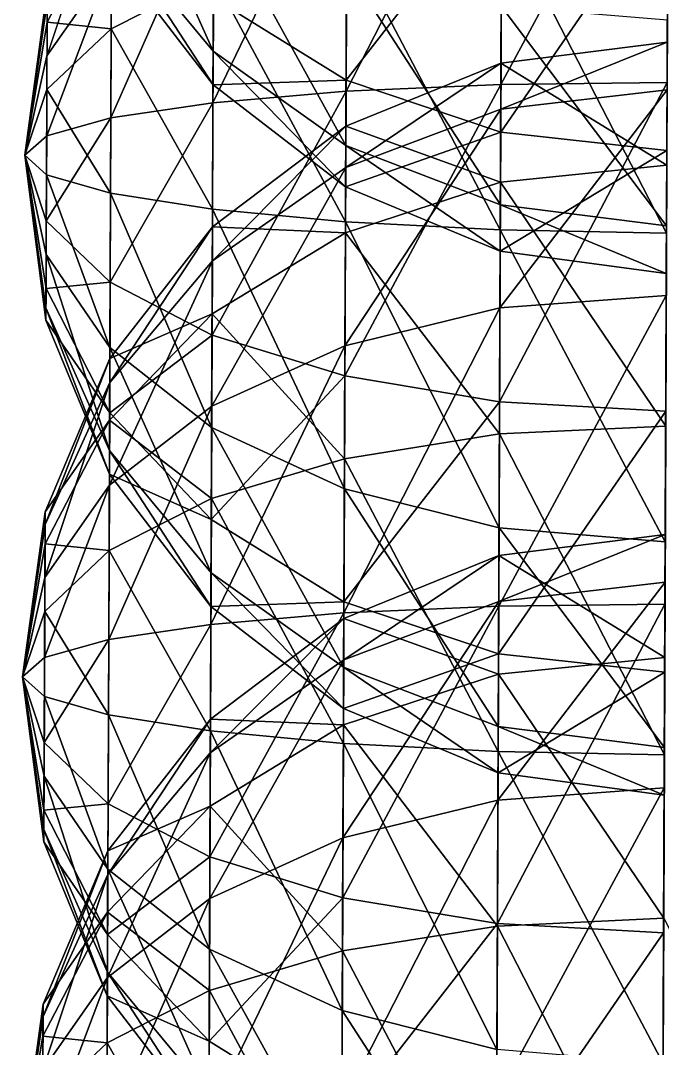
# Model space of a CAD drawing. Header units: metres. Extents: x -322 to 100, y -423 to 142.
# Drawn here: x -81.29 to -51.3, y -194.51 to -146.46 of the extents above; entities that cross this region are included whole.
import ezdxf

# ---------------------------------------------------------------- set-up
doc = ezdxf.new("R2010")
doc.units = ezdxf.units.M

msp = doc.modelspace()

# ---------------------------------------------------------------- linework, layer by layer
for points in [[(-51.02734, -134.93185, -673.1218), (-58.79435, -135.51154, -673.941), (-58.851345, -149.4447, -668.3855), (-58.851246, -149.4446, -668.3854)], [(-51.02734, -134.93185, -673.1218), (-58.851345, -149.4447, -668.3855), (-51.086346, -149.35652, -667.3703), (-51.086246, -149.35641, -667.3702)], [(-58.79435, -135.51154, -673.941), (-66.03705, -137.27463, -676.3427), (-66.08815, -149.76675, -671.3618), (-66.08805, -149.76665, -671.3617)], [(-58.79435, -135.51154, -673.941), (-66.08815, -149.76675, -671.3618), (-58.851345, -149.4447, -668.3855), (-58.851246, -149.4446, -668.3854)], [(-72.29375, -147.89273, -873.4853), (-77.03792, -142.16515, -871.0315), (-77.01825, -137.35693, -877.1282), (-77.01815, -137.35683, -877.12805)], [(-72.29375, -147.89273, -873.4853), (-77.01825, -137.35693, -877.1282), (-72.26593, -141.0929, -882.1073), (-72.26583, -141.09279, -882.1072)], [(-66.03705, -137.27463, -676.3427), (-72.26187, -140.10095, -680.1633), (-72.30359, -150.30074, -676.09644), (-72.30349, -150.30063, -676.0963)], [(-66.03705, -137.27463, -676.3427), (-72.30359, -150.30074, -676.09644), (-66.08815, -149.76675, -671.3618), (-66.08805, -149.76665, -671.3617)], [(-66.04285, -138.69006, -841.2388), (-72.28357, -145.40372, -852.41864), (-66.086044, -149.24971, -849.5669), (-66.085945, -149.2496, -849.5668)], [(-58.81232, -139.90326, -838.48535), (-66.04285, -138.69006, -841.2388), (-66.086044, -149.24971, -849.5669), (-66.085945, -149.2496, -849.5668)], [(-77.02492, -138.9897, -691.23914), (-80.0491, -145.62465, -694.0966), (-80.05928, -148.11357, -690.94073), (-80.05918, -148.11346, -690.9406)], [(-77.02492, -138.9897, -691.23914), (-80.05928, -148.11357, -690.94073), (-77.044586, -143.79791, -685.14246), (-77.04449, -143.7978, -685.14233)], [(-72.26187, -140.10095, -680.1633), (-77.044586, -143.79791, -685.14246), (-77.07409, -151.01025, -682.2667), (-77.07399, -151.01015, -682.2666)], [(-72.26187, -140.10095, -680.1633), (-77.07409, -151.01025, -682.2667), (-72.30359, -150.30074, -676.09644), (-72.30349, -150.30063, -676.0963)], [(-58.81232, -139.90326, -838.48535), (-66.086044, -149.24971, -849.5669), (-58.8605, -151.68102, -847.7742), (-58.8604, -151.68091, -847.77405)], [(-51.049465, -140.33873, -837.5462), (-58.81232, -139.90326, -838.48535), (-58.8605, -151.68102, -847.7742), (-58.8604, -151.68091, -847.77405)], [(-77.05706, -146.84633, -710.9437), (-80.052826, -146.5357, -701.80756), (-77.03212, -140.74971, -706.1355), (-77.03202, -140.7496, -706.1354)], [(-77.03212, -140.74971, -706.1355), (-80.052826, -146.5357, -701.80756), (-80.04674, -145.04712, -698.07416), (-80.04664, -145.04701, -698.07404)], [(-72.2795, -144.41205, -716.65186), (-77.05706, -146.84633, -710.9437), (-77.03212, -140.74971, -706.1355), (-77.03202, -140.7496, -706.1354)], [(-77.03212, -140.74971, -706.1355), (-77.03212, -140.74971, -706.1355), (-77.05706, -146.84633, -710.9437), (-77.05696, -146.84622, -710.9436)], [(-51.049465, -140.33873, -837.5462), (-58.8605, -151.68102, -847.7742), (-51.099342, -152.53197, -847.1627), (-51.099243, -152.53186, -847.1626)], [(-66.09851, -152.29811, -875.36816), (-72.29375, -147.89273, -873.4853), (-72.26593, -141.0929, -882.1073), (-72.26583, -141.09279, -882.1072)], [(-66.09851, -152.29811, -875.36816), (-72.26593, -141.0929, -882.1073), (-66.064445, -143.97006, -885.9279), (-66.06435, -143.96996, -885.9278)], [(-51.115143, -156.39653, -726.9559), (-58.81844, -141.40062, -723.7853), (-51.05228, -141.02867, -724.7244), (-51.05218, -141.02856, -724.7243)], [(-58.87916, -156.24483, -725.9407), (-66.05865, -142.55463, -721.03186), (-58.81844, -141.40062, -723.7853), (-58.81834, -141.40051, -723.78516)], [(-51.115143, -156.39653, -726.9559), (-58.87916, -156.24483, -725.9407), (-58.81844, -141.40062, -723.7853), (-58.81834, -141.40051, -723.78516)], [(-72.3002, -149.4706, -862.6185), (-77.04248, -143.28085, -863.34753), (-77.03792, -142.16515, -871.0315), (-77.03782, -142.16504, -871.0314)], [(-72.3002, -149.4706, -862.6185), (-77.03792, -142.16515, -871.0315), (-72.29375, -147.89273, -873.4853), (-72.29365, -147.89262, -873.48517)], [(-66.11309, -155.86359, -722.96436), (-72.2795, -144.41205, -716.65186), (-66.05865, -142.55463, -721.03186), (-66.05855, -142.55452, -721.03174)], [(-58.87916, -156.24483, -725.9407), (-66.11309, -155.86359, -722.96436), (-66.05865, -142.55463, -721.03186), (-66.05855, -142.55452, -721.03174)], [(-72.28357, -145.40372, -852.41864), (-77.04248, -143.28085, -863.34753), (-72.3002, -149.4706, -862.6185), (-72.3001, -149.47049, -862.6184)], [(-77.044586, -143.79791, -685.14246), (-80.05928, -148.11357, -690.94073), (-80.074554, -151.84694, -689.45215), (-80.074455, -151.84683, -689.452)], [(-77.044586, -143.79791, -685.14246), (-80.074554, -151.84694, -689.45215), (-77.07409, -151.01025, -682.2667), (-77.07399, -151.01015, -682.2666)], [(-58.87441, -155.08107, -876.5518), (-66.09851, -152.29811, -875.36816), (-66.064445, -143.97006, -885.9279), (-66.06435, -143.96996, -885.9278)], [(-58.87441, -155.08107, -876.5518), (-66.064445, -143.97006, -885.9279), (-58.83641, -145.79233, -888.32965), (-58.83631, -145.79222, -888.3295)], [(-72.32395, -155.27876, -718.22974), (-77.05706, -146.84633, -710.9437), (-72.2795, -144.41205, -716.65186), (-72.2794, -144.41194, -716.65173)], [(-66.11309, -155.86359, -722.96436), (-72.32395, -155.27876, -718.22974), (-72.2795, -144.41205, -716.65186), (-72.2794, -144.41194, -716.65173)], [(-80.052826, -146.5357, -701.80756), (-81.100494, -152.75381, -697.1631), (-80.04674, -145.04712, -698.07416), (-80.04664, -145.04701, -698.07404)], [(-80.04674, -145.04712, -698.07416), (-81.100494, -152.75381, -697.1631), (-80.0491, -145.62465, -694.0966), (-80.049, -145.62454, -694.0965)], [(-66.086044, -149.24971, -849.5669), (-72.28357, -145.40372, -852.41864), (-72.3002, -149.4706, -862.6185), (-72.3001, -149.47049, -862.6184)], [(-80.0491, -145.62465, -694.0966), (-81.100494, -152.75381, -697.1631), (-80.05928, -148.11357, -690.94073), (-80.05918, -148.11346, -690.9406)], [(-51.11374, -156.05196, -876.9555), (-58.87441, -155.08107, -876.5518), (-58.83641, -145.79233, -888.32965), (-58.83631, -145.79222, -888.3295)], [(-51.11374, -156.05196, -876.9555), (-58.83641, -145.79233, -888.32965), (-51.0744, -146.43555, -889.1488), (-51.074303, -146.43544, -889.1487)], [(-80.065735, -149.69154, -704.2965), (-81.100494, -152.75381, -697.1631), (-80.052826, -146.5357, -701.80756), (-80.05273, -146.5356, -701.80743)], [(-77.05706, -146.84633, -710.9437), (-80.065735, -149.69154, -704.2965), (-80.052826, -146.5357, -701.80756), (-80.05273, -146.5356, -701.80743)], [(-77.08849, -154.53024, -712.05945), (-80.065735, -149.69154, -704.2965), (-77.05706, -146.84633, -710.9437), (-77.05696, -146.84622, -710.9436)], [(-72.32395, -155.27876, -718.22974), (-77.08849, -154.53024, -712.05945), (-77.05706, -146.84633, -710.9437), (-77.05696, -146.84622, -710.9436)], [(-51.078636, -147.46965, -532.7387), (-58.847298, -148.45305, -532.6188), (-58.856113, -150.60846, -517.7744), (-58.856014, -150.60835, -517.7743)], [(-51.078636, -147.46965, -532.7387), (-58.856113, -150.60846, -517.7744), (-51.087765, -149.7011, -517.3707), (-51.087666, -149.70099, -517.3706)], [(-51.10216, -153.2211, -547.1635), (-58.847298, -148.45305, -532.6188), (-51.078636, -147.46965, -532.7387), (-51.078537, -147.46954, -532.7386)], [(-66.106415, -154.2306, -862.0591), (-72.3002, -149.4706, -862.6185), (-72.29375, -147.89273, -873.4853), (-72.29365, -147.89262, -873.48517)], [(-66.106415, -154.2306, -862.0591), (-72.29375, -147.89273, -873.4853), (-66.09851, -152.29811, -875.36816), (-66.09841, -152.298, -875.36804)], [(-80.05928, -148.11357, -690.94073), (-81.100494, -152.75381, -697.1631), (-80.074554, -151.84694, -689.45215), (-80.074455, -151.84683, -689.452)], [(-58.847298, -148.45305, -532.6188), (-66.09484, -151.39973, -532.26715), (-66.102745, -153.33221, -518.95807), (-66.102646, -153.3321, -518.95795)], [(-58.847298, -148.45305, -532.6188), (-66.102745, -153.33221, -518.95807), (-58.856113, -150.60846, -517.7744), (-58.856014, -150.60835, -517.7743)], [(-58.87002, -154.00851, -546.55206), (-66.09484, -151.39973, -532.26715), (-58.847298, -148.45305, -532.6188), (-58.8472, -148.45294, -532.61865)], [(-51.10216, -153.2211, -547.1635), (-58.87002, -154.00851, -546.55206), (-58.847298, -148.45305, -532.6188), (-58.8472, -148.45294, -532.61865)], [(-66.086044, -149.24971, -849.5669), (-72.3002, -149.4706, -862.6185), (-66.106415, -154.2306, -862.0591), (-66.106316, -154.2305, -862.05896)], [(-58.8605, -151.68102, -847.7742), (-66.086044, -149.24971, -849.5669), (-66.106415, -154.2306, -862.0591), (-66.106316, -154.2305, -862.05896)], [(-51.086346, -149.35652, -667.3703), (-58.851345, -149.4447, -668.3855), (-58.912067, -164.28891, -670.5409), (-58.91197, -164.2888, -670.5408)], [(-51.086346, -149.35652, -667.3703), (-58.912067, -164.28891, -670.5409), (-51.14921, -164.72438, -669.60175), (-51.149113, -164.72427, -669.6016)], [(-80.082, -153.66904, -704.874), (-81.100494, -152.75381, -697.1631), (-80.065735, -149.69154, -704.2965), (-80.065636, -149.69144, -704.2964)], [(-77.08849, -154.53024, -712.05945), (-80.082, -153.66904, -704.874), (-80.065735, -149.69154, -704.2965), (-80.065636, -149.69144, -704.2964)], [(-66.08815, -149.76675, -671.3618), (-72.30359, -150.30074, -676.09644), (-72.34804, -161.16745, -677.6743), (-72.34794, -161.16734, -677.6742)], [(-66.08815, -149.76675, -671.3618), (-72.34804, -161.16745, -677.6743), (-66.14259, -163.07571, -673.2943), (-66.142494, -163.0756, -673.2942)], [(-58.851345, -149.4447, -668.3855), (-66.08815, -149.76675, -671.3618), (-66.14259, -163.07571, -673.2943), (-66.142494, -163.0756, -673.2942)], [(-58.851345, -149.4447, -668.3855), (-66.14259, -163.07571, -673.2943), (-58.912067, -164.28891, -670.5409), (-58.91197, -164.2888, -670.5408)], [(-51.087765, -149.7011, -517.3707), (-58.856113, -150.60846, -517.7744), (-58.89411, -159.89719, -505.99658), (-58.894012, -159.89708, -505.9965)], [(-51.087765, -149.7011, -517.3707), (-58.89411, -159.89719, -505.99658), (-51.1271, -159.3175, -505.1774), (-51.127003, -159.3174, -505.1773)], [(-72.30359, -150.30074, -676.09644), (-77.07409, -151.01025, -682.2667), (-77.10552, -158.69417, -683.38245), (-77.10542, -158.69406, -683.3823)], [(-72.30359, -150.30074, -676.09644), (-77.10552, -158.69417, -683.38245), (-72.34804, -161.16745, -677.6743), (-72.34794, -161.16734, -677.6742)], [(-58.856113, -150.60846, -517.7744), (-66.102745, -153.33221, -518.95807), (-66.13681, -161.66028, -508.39832), (-66.13671, -161.66017, -508.39822)], [(-58.856113, -150.60846, -517.7744), (-66.13681, -161.66028, -508.39832), (-58.89411, -159.89719, -505.99658), (-58.894012, -159.89708, -505.9965)], [(-77.07409, -151.01025, -682.2667), (-80.074554, -151.84694, -689.45215), (-80.09082, -155.82443, -690.02966), (-80.09072, -155.82433, -690.02954)], [(-77.07409, -151.01025, -682.2667), (-80.09082, -155.82443, -690.02966), (-77.10552, -158.69417, -683.38245), (-77.10542, -158.69406, -683.3823)], [(-66.09484, -151.39973, -532.26715), (-72.32736, -156.1089, -531.7077), (-72.33382, -157.68677, -520.84094), (-72.33372, -157.68666, -520.8408)], [(-66.09484, -151.39973, -532.26715), (-72.33382, -157.68677, -520.84094), (-66.102745, -153.33221, -518.95807), (-66.102646, -153.3321, -518.95795)], [(-66.11521, -156.38063, -544.75934), (-72.32736, -156.1089, -531.7077), (-66.09484, -151.39973, -532.26715), (-66.09474, -151.39963, -532.267)], [(-58.87002, -154.00851, -546.55206), (-66.11521, -156.38063, -544.75934), (-66.09484, -151.39973, -532.26715), (-66.09474, -151.39963, -532.267)], [(-58.8605, -151.68102, -847.7742), (-66.106415, -154.2306, -862.0591), (-58.883224, -157.23648, -861.70746), (-58.883125, -157.23637, -861.70734)], [(-51.099342, -152.53197, -847.1627), (-58.8605, -151.68102, -847.7742), (-58.883224, -157.23648, -861.70746), (-58.883125, -157.23637, -861.70734)], [(-80.074554, -151.84694, -689.45215), (-81.100494, -152.75381, -697.1631), (-80.09082, -155.82443, -690.02966), (-80.09072, -155.82433, -690.02954)], [(-58.883224, -157.23648, -861.70746), (-66.106415, -154.2306, -862.0591), (-66.09851, -152.29811, -875.36816), (-66.09841, -152.298, -875.36804)], [(-58.883224, -157.23648, -861.70746), (-66.09851, -152.29811, -875.36816), (-58.87441, -155.08107, -876.5518), (-58.87431, -155.08096, -876.5517)], [(-80.09082, -155.82443, -690.02966), (-81.100494, -152.75381, -697.1631), (-80.10373, -158.98029, -692.5186), (-80.10363, -158.98018, -692.5185)], [(-80.10373, -158.98029, -692.5186), (-81.100494, -152.75381, -697.1631), (-80.10982, -160.46886, -696.252), (-80.10972, -160.46875, -696.2519)], [(-80.10982, -160.46886, -696.252), (-81.100494, -152.75381, -697.1631), (-80.10745, -159.89133, -700.22955), (-80.10735, -159.89122, -700.22943)], [(-80.10745, -159.89133, -700.22955), (-81.100494, -152.75381, -697.1631), (-80.097275, -157.4024, -703.38544), (-80.097176, -157.4023, -703.3853)], [(-80.097275, -157.4024, -703.38544), (-81.100494, -152.75381, -697.1631), (-80.082, -153.66904, -704.874), (-80.0819, -153.66893, -704.8739)], [(-51.099342, -152.53197, -847.1627), (-58.883224, -157.23648, -861.70746), (-51.122868, -158.2834, -861.5875), (-51.12277, -158.2833, -861.5874)], [(-51.152042, -165.41432, -556.78), (-58.87002, -154.00851, -546.55206), (-51.10216, -153.2211, -547.1635), (-51.102062, -153.221, -547.1634)], [(-77.118, -161.74258, -709.1837), (-80.097275, -157.4024, -703.38544), (-80.082, -153.66904, -704.874), (-80.0819, -153.66893, -704.8739)], [(-77.118, -161.74258, -709.1837), (-80.082, -153.66904, -704.874), (-77.08849, -154.53024, -712.05945), (-77.088394, -154.53014, -712.0593)], [(-66.102745, -153.33221, -518.95807), (-72.33382, -157.68677, -520.84094), (-72.36163, -164.4866, -512.21893), (-72.361534, -164.4865, -512.2188)], [(-66.102745, -153.33221, -518.95807), (-72.36163, -164.4866, -512.21893), (-66.13681, -161.66028, -508.39832), (-66.13671, -161.66017, -508.39822)], [(-58.9182, -165.78627, -555.8409), (-66.11521, -156.38063, -544.75934), (-58.87002, -154.00851, -546.55206), (-58.869923, -154.0084, -546.55194)], [(-51.152042, -165.41432, -556.78), (-58.9182, -165.78627, -555.8409), (-58.87002, -154.00851, -546.55206), (-58.869923, -154.0084, -546.55194)], [(-58.87002, -154.00851, -546.55206), (-58.87002, -154.00851, -546.55206), (-58.9182, -165.78627, -555.8409), (-58.918102, -165.78616, -555.84076)], [(-72.36568, -165.47855, -714.16284), (-77.118, -161.74258, -709.1837), (-77.08849, -154.53024, -712.05945), (-77.088394, -154.53014, -712.0593)], [(-72.36568, -165.47855, -714.16284), (-77.08849, -154.53024, -712.05945), (-72.32395, -155.27876, -718.22974), (-72.32385, -155.27866, -718.2296)], [(-51.122868, -158.2834, -861.5875), (-58.883224, -157.23648, -861.70746), (-58.87441, -155.08107, -876.5518), (-58.87431, -155.08096, -876.5517)], [(-51.122868, -158.2834, -861.5875), (-58.87441, -155.08107, -876.5518), (-51.11374, -156.05196, -876.9555), (-51.11364, -156.05185, -876.9554)], [(-66.16419, -168.35571, -717.98346), (-72.36568, -165.47855, -714.16284), (-72.32395, -155.27876, -718.22974), (-72.32385, -155.27866, -718.2296)], [(-66.16419, -168.35571, -717.98346), (-72.32395, -155.27876, -718.22974), (-66.11309, -155.86359, -722.96436), (-66.11299, -155.86348, -722.96423)], [(-77.10552, -158.69417, -683.38245), (-80.09082, -155.82443, -690.02966), (-80.10373, -158.98029, -692.5186), (-80.10363, -158.98018, -692.5185)], [(-72.32736, -156.1089, -531.7077), (-77.12012, -162.25964, -530.9787), (-77.12468, -163.37535, -523.29474), (-77.12458, -163.37524, -523.2946)], [(-72.32736, -156.1089, -531.7077), (-77.12468, -163.37535, -523.29474), (-72.33382, -157.68677, -520.84094), (-72.33372, -157.68666, -520.8408)], [(-72.343994, -160.17578, -541.9076), (-77.12012, -162.25964, -530.9787), (-72.32736, -156.1089, -531.7077), (-72.32726, -156.1088, -531.7076)], [(-66.11521, -156.38063, -544.75934), (-72.343994, -160.17578, -541.9076), (-72.32736, -156.1089, -531.7077), (-72.32726, -156.1088, -531.7076)], [(-58.936157, -170.17798, -720.3852), (-66.16419, -168.35571, -717.98346), (-66.11309, -155.86359, -722.96436), (-66.11299, -155.86348, -722.96423)], [(-58.936157, -170.17798, -720.3852), (-66.11309, -155.86359, -722.96436), (-58.87916, -156.24483, -725.9407), (-58.879063, -156.24472, -725.94055)], [(-66.15841, -166.94028, -553.08746), (-72.343994, -160.17578, -541.9076), (-66.11521, -156.38063, -544.75934), (-66.11511, -156.38052, -544.7592)], [(-58.9182, -165.78627, -555.8409), (-66.15841, -166.94028, -553.08746), (-66.11521, -156.38063, -544.75934), (-66.11511, -156.38052, -544.7592)], [(-66.11521, -156.38063, -544.75934), (-66.11521, -156.38063, -544.75934), (-66.15841, -166.94028, -553.08746), (-66.15831, -166.94017, -553.08734)], [(-51.17415, -170.8212, -721.20435), (-58.936157, -170.17798, -720.3852), (-58.87916, -156.24483, -725.9407), (-58.879063, -156.24472, -725.94055)], [(-51.17415, -170.8212, -721.20435), (-58.87916, -156.24483, -725.9407), (-51.115143, -156.39653, -726.9559), (-51.115044, -156.39642, -726.95575)], [(-77.137665, -166.5508, -703.08704), (-80.10745, -159.89133, -700.22955), (-80.097275, -157.4024, -703.38544), (-80.097176, -157.4023, -703.3853)], [(-77.137665, -166.5508, -703.08704), (-80.097275, -157.4024, -703.38544), (-77.118, -161.74258, -709.1837), (-77.1179, -161.74248, -709.1836)], [(-72.33382, -157.68677, -520.84094), (-77.12468, -163.37535, -523.29474), (-77.14435, -168.18356, -517.19806), (-77.14425, -168.18346, -517.19794)], [(-72.33382, -157.68677, -520.84094), (-77.14435, -168.18356, -517.19806), (-72.36163, -164.4866, -512.21893), (-72.361534, -164.4865, -512.2188)], [(-77.13046, -164.79079, -688.1907), (-80.10373, -158.98029, -692.5186), (-80.10982, -160.46886, -696.252), (-80.10972, -160.46875, -696.2519)], [(-77.10552, -158.69417, -683.38245), (-80.10373, -158.98029, -692.5186), (-77.13046, -164.79079, -688.1907), (-77.13036, -164.79068, -688.19055)], [(-72.34804, -161.16745, -677.6743), (-77.10552, -158.69417, -683.38245), (-77.13046, -164.79079, -688.1907), (-77.13036, -164.79068, -688.19055)], [(-51.1271, -159.3175, -505.1774), (-58.89411, -159.89719, -505.99658), (-58.951107, -173.83035, -500.44107), (-58.951008, -173.83025, -500.44098)], [(-51.1271, -159.3175, -505.1774), (-58.951107, -173.83035, -500.44107), (-51.186108, -173.74217, -499.4259), (-51.18601, -173.74207, -499.4258)], [(-77.14223, -167.6665, -695.4031), (-80.10982, -160.46886, -696.252), (-80.10745, -159.89133, -700.22955), (-80.10735, -159.89122, -700.22943)], [(-77.14223, -167.6665, -695.4031), (-80.10745, -159.89133, -700.22955), (-77.137665, -166.5508, -703.08704), (-77.137566, -166.55069, -703.0869)], [(-58.89411, -159.89719, -505.99658), (-66.13681, -161.66028, -508.39832), (-66.18791, -174.1524, -503.4174), (-66.18781, -174.1523, -503.4173)], [(-58.89411, -159.89719, -505.99658), (-66.18791, -174.1524, -503.4174), (-58.951107, -173.83035, -500.44107), (-58.951008, -173.83025, -500.44098)], [(-77.13046, -164.79079, -688.1907), (-80.10982, -160.46886, -696.252), (-77.14223, -167.6665, -695.4031), (-77.14213, -167.6664, -695.40295)], [(-72.379265, -168.7977, -548.70746), (-77.13188, -165.13536, -538.1911), (-72.343994, -160.17578, -541.9076), (-72.343895, -160.17567, -541.9075)], [(-72.343994, -160.17578, -541.9076), (-77.13188, -165.13536, -538.1911), (-77.12012, -162.25964, -530.9787), (-77.12002, -162.25954, -530.9786)], [(-66.15841, -166.94028, -553.08746), (-72.379265, -168.7977, -548.70746), (-72.343994, -160.17578, -541.9076), (-72.343895, -160.17567, -541.9075)], [(-72.343994, -160.17578, -541.9076), (-72.343994, -160.17578, -541.9076), (-72.379265, -168.7977, -548.70746), (-72.379166, -168.79759, -548.70734)], [(-72.34804, -161.16745, -677.6743), (-77.13046, -164.79079, -688.1907), (-72.383316, -169.78937, -684.4742), (-72.38322, -169.78926, -684.47406)], [(-66.14259, -163.07571, -673.2943), (-72.34804, -161.16745, -677.6743), (-72.383316, -169.78937, -684.4742), (-72.38322, -169.78926, -684.47406)], [(-72.39349, -172.27838, -705.54083), (-77.137665, -166.5508, -703.08704), (-77.118, -161.74258, -709.1837), (-77.1179, -161.74248, -709.1836)], [(-72.39349, -172.27838, -705.54083), (-77.118, -161.74258, -709.1837), (-72.36568, -165.47855, -714.16284), (-72.36558, -165.47844, -714.1627)], [(-66.13681, -161.66028, -508.39832), (-72.36163, -164.4866, -512.21893), (-72.40335, -174.68639, -508.152), (-72.40325, -174.68628, -508.15192)], [(-66.13681, -161.66028, -508.39832), (-72.40335, -174.68639, -508.152), (-66.18791, -174.1524, -503.4174), (-66.18781, -174.1523, -503.4173)], [(-77.12012, -162.25964, -530.9787), (-80.1465, -169.43277, -530.12976), (-80.148865, -170.0103, -526.1522), (-80.148766, -170.0102, -526.1521)], [(-77.12012, -162.25964, -530.9787), (-80.148865, -170.0103, -526.1522), (-77.12468, -163.37535, -523.29474), (-77.12458, -163.37524, -523.2946)], [(-77.13188, -165.13536, -538.1911), (-80.1465, -169.43277, -530.12976), (-77.12012, -162.25964, -530.9787), (-77.12002, -162.25954, -530.9786)], [(-66.14259, -163.07571, -673.2943), (-72.383316, -169.78937, -684.4742), (-66.18579, -173.63536, -681.62244), (-66.18569, -173.63525, -681.6223)], [(-58.912067, -164.28891, -670.5409), (-66.14259, -163.07571, -673.2943), (-66.18579, -173.63536, -681.62244), (-66.18569, -173.63525, -681.6223)], [(-77.12468, -163.37535, -523.29474), (-80.148865, -170.0103, -526.1522), (-80.15904, -172.49922, -522.99634), (-80.15894, -172.49911, -522.9962)], [(-77.12468, -163.37535, -523.29474), (-80.15904, -172.49922, -522.99634), (-77.14435, -168.18356, -517.19806), (-77.14425, -168.18346, -517.19794)], [(-58.912067, -164.28891, -670.5409), (-66.18579, -173.63536, -681.62244), (-58.960247, -176.06667, -679.8297), (-58.960148, -176.06656, -679.8296)], [(-51.14921, -164.72438, -669.60175), (-58.912067, -164.28891, -670.5409), (-58.960247, -176.06667, -679.8297), (-58.960148, -176.06656, -679.8296)], [(-72.36163, -164.4866, -512.21893), (-77.14435, -168.18356, -517.19806), (-77.17385, -175.3959, -514.3223), (-77.17375, -175.3958, -514.3222)], [(-72.36163, -164.4866, -512.21893), (-77.17385, -175.3959, -514.3223), (-72.40335, -174.68639, -508.152), (-72.40325, -174.68628, -508.15192)], [(-72.383316, -169.78937, -684.4742), (-77.13046, -164.79079, -688.1907), (-77.14223, -167.6665, -695.4031), (-77.14213, -167.6664, -695.40295)], [(-51.14921, -164.72438, -669.60175), (-58.960247, -176.06667, -679.8297), (-51.19909, -176.91762, -679.21826), (-51.19899, -176.91751, -679.21814)], [(-77.15682, -171.23198, -542.9993), (-80.15259, -170.92136, -533.86316), (-77.13188, -165.13536, -538.1911), (-77.13178, -165.13525, -538.191)], [(-77.13188, -165.13536, -538.1911), (-80.15259, -170.92136, -533.86316), (-80.1465, -169.43277, -530.12976), (-80.1464, -169.43266, -530.12964)], [(-72.379265, -168.7977, -548.70746), (-77.15682, -171.23198, -542.9993), (-77.13188, -165.13536, -538.1911), (-77.13178, -165.13525, -538.191)], [(-77.13188, -165.13536, -538.1911), (-77.13188, -165.13536, -538.1911), (-77.15682, -171.23198, -542.9993), (-77.15672, -171.23187, -542.9992)], [(-66.19826, -176.68376, -707.4237), (-72.39349, -172.27838, -705.54083), (-72.36568, -165.47855, -714.16284), (-72.36558, -165.47844, -714.1627)], [(-66.19826, -176.68376, -707.4237), (-72.36568, -165.47855, -714.16284), (-66.16419, -168.35571, -717.98346), (-66.16409, -168.3556, -717.98334)], [(-51.214905, -180.78218, -559.0115), (-58.9182, -165.78627, -555.8409), (-51.152042, -165.41432, -556.78), (-51.151943, -165.41422, -556.7799)], [(-58.978924, -180.63048, -557.9963), (-66.15841, -166.94028, -553.08746), (-58.9182, -165.78627, -555.8409), (-58.918102, -165.78616, -555.84076)], [(-51.214905, -180.78218, -559.0115), (-58.978924, -180.63048, -557.9963), (-58.9182, -165.78627, -555.8409), (-58.918102, -165.78616, -555.84076)], [(-72.39995, -173.85625, -694.6741), (-77.14223, -167.6665, -695.4031), (-77.137665, -166.5508, -703.08704), (-77.137566, -166.55069, -703.0869)], [(-72.39995, -173.85625, -694.6741), (-77.137665, -166.5508, -703.08704), (-72.39349, -172.27838, -705.54083), (-72.393394, -172.27827, -705.5407)], [(-66.21285, -180.24924, -555.02), (-72.379265, -168.7977, -548.70746), (-66.15841, -166.94028, -553.08746), (-66.15831, -166.94017, -553.08734)], [(-58.978924, -180.63048, -557.9963), (-66.21285, -180.24924, -555.02), (-66.15841, -166.94028, -553.08746), (-66.15831, -166.94017, -553.08734)], [(-72.383316, -169.78937, -684.4742), (-77.14223, -167.6665, -695.4031), (-72.39995, -173.85625, -694.6741), (-72.39985, -173.85614, -694.67395)], [(-77.14435, -168.18356, -517.19806), (-80.15904, -172.49922, -522.99634), (-80.17432, -176.23259, -521.50775), (-80.17422, -176.23248, -521.5076)], [(-77.14435, -168.18356, -517.19806), (-80.17432, -176.23259, -521.50775), (-77.17385, -175.3959, -514.3223), (-77.17375, -175.3958, -514.3222)], [(-58.974155, -179.46672, -708.60736), (-66.19826, -176.68376, -707.4237), (-66.16419, -168.35571, -717.98346), (-66.16409, -168.3556, -717.98334)], [(-58.974155, -179.46672, -708.60736), (-66.16419, -168.35571, -717.98346), (-58.936157, -170.17798, -720.3852), (-58.936058, -170.17787, -720.3851)], [(-72.42371, -179.66441, -550.28534), (-77.15682, -171.23198, -542.9993), (-72.379265, -168.7977, -548.70746), (-72.379166, -168.79759, -548.70734)], [(-66.21285, -180.24924, -555.02), (-72.42371, -179.66441, -550.28534), (-72.379265, -168.7977, -548.70746), (-72.379166, -168.79759, -548.70734)], [(-80.15259, -170.92136, -533.86316), (-81.20026, -177.13947, -529.2187), (-80.1465, -169.43277, -530.12976), (-80.1464, -169.43266, -530.12964)], [(-80.1465, -169.43277, -530.12976), (-81.20026, -177.13947, -529.2187), (-80.148865, -170.0103, -526.1522), (-80.148766, -170.0102, -526.1521)], [(-80.148865, -170.0103, -526.1522), (-81.20026, -177.13947, -529.2187), (-80.15904, -172.49922, -522.99634), (-80.15894, -172.49911, -522.9962)], [(-66.18579, -173.63536, -681.62244), (-72.383316, -169.78937, -684.4742), (-72.39995, -173.85625, -694.6741), (-72.39985, -173.85614, -694.67395)], [(-51.213486, -180.4376, -709.01105), (-58.974155, -179.46672, -708.60736), (-58.936157, -170.17798, -720.3852), (-58.936058, -170.17787, -720.3851)], [(-51.172752, -170.47704, -964.7927), (-58.941414, -171.46043, -964.6728), (-58.95023, -173.61584, -949.8285), (-58.95013, -173.61574, -949.82837)], [(-51.172752, -170.47704, -964.7927), (-58.95023, -173.61584, -949.8285), (-51.18188, -172.70848, -949.42474), (-51.18178, -172.70837, -949.4246)], [(-51.196278, -176.22849, -979.2175), (-58.941414, -171.46043, -964.6728), (-51.172752, -170.47704, -964.7927), (-51.172653, -170.47693, -964.7926)], [(-51.213486, -180.4376, -709.01105), (-58.936157, -170.17798, -720.3852), (-51.17415, -170.8212, -721.20435), (-51.17405, -170.82109, -721.2042)], [(-80.1655, -174.0772, -536.3521), (-81.20026, -177.13947, -529.2187), (-80.15259, -170.92136, -533.86316), (-80.15249, -170.92125, -533.86304)], [(-77.15682, -171.23198, -542.9993), (-80.1655, -174.0772, -536.3521), (-80.15259, -170.92136, -533.86316), (-80.15249, -170.92125, -533.86304)], [(-77.188255, -178.9159, -544.11505), (-80.1655, -174.0772, -536.3521), (-77.15682, -171.23198, -542.9993), (-77.15672, -171.23187, -542.9992)], [(-72.42371, -179.66441, -550.28534), (-77.188255, -178.9159, -544.11505), (-77.15682, -171.23198, -542.9993), (-77.15672, -171.23187, -542.9992)], [(-58.941414, -171.46043, -964.6728), (-66.18896, -174.40712, -964.32117), (-66.19686, -176.3396, -951.0121), (-66.19676, -176.3395, -951.01196)], [(-58.941414, -171.46043, -964.6728), (-66.19686, -176.3396, -951.0121), (-58.95023, -173.61584, -949.8285), (-58.95013, -173.61574, -949.82837)], [(-58.964138, -177.0159, -978.6061), (-66.18896, -174.40712, -964.32117), (-58.941414, -171.46043, -964.6728), (-58.941315, -171.46033, -964.67267)], [(-51.196278, -176.22849, -979.2175), (-58.964138, -177.0159, -978.6061), (-58.941414, -171.46043, -964.6728), (-58.941315, -171.46033, -964.67267)], [(-66.20616, -178.61626, -694.1146), (-72.39995, -173.85625, -694.6741), (-72.39349, -172.27838, -705.54083), (-72.393394, -172.27827, -705.5407)], [(-66.20616, -178.61626, -694.1146), (-72.39349, -172.27838, -705.54083), (-66.19826, -176.68376, -707.4237), (-66.19816, -176.68365, -707.4236)], [(-80.15904, -172.49922, -522.99634), (-81.20026, -177.13947, -529.2187), (-80.17432, -176.23259, -521.50775), (-80.17422, -176.23248, -521.5076)], [(-51.18188, -172.70848, -949.42474), (-58.95023, -173.61584, -949.8285), (-58.988228, -182.90457, -938.0506), (-58.98813, -182.90446, -938.0505)], [(-51.18188, -172.70848, -949.42474), (-58.988228, -182.90457, -938.0506), (-51.22122, -182.32489, -937.23145), (-51.22112, -182.32478, -937.2313)], [(-66.18579, -173.63536, -681.62244), (-72.39995, -173.85625, -694.6741), (-66.20616, -178.61626, -694.1146), (-66.20606, -178.61615, -694.1145)], [(-58.951107, -173.83035, -500.44107), (-66.18791, -174.1524, -503.4174), (-66.242355, -187.46136, -505.34988), (-66.242256, -187.46126, -505.3498)], [(-58.951107, -173.83035, -500.44107), (-66.242355, -187.46136, -505.34988), (-59.01183, -188.67456, -502.5965), (-59.01173, -188.67445, -502.5964)], [(-58.95023, -173.61584, -949.8285), (-66.19686, -176.3396, -951.0121), (-66.23093, -184.66766, -940.45233), (-66.23083, -184.66756, -940.4522)], [(-58.95023, -173.61584, -949.8285), (-66.23093, -184.66766, -940.45233), (-58.988228, -182.90457, -938.0506), (-58.98813, -182.90446, -938.0505)], [(-58.960247, -176.06667, -679.8297), (-66.18579, -173.63536, -681.62244), (-66.20616, -178.61626, -694.1146), (-66.20606, -178.61615, -694.1145)], [(-51.186108, -173.74217, -499.4259), (-58.951107, -173.83035, -500.44107), (-59.01183, -188.67456, -502.5965), (-59.01173, -188.67445, -502.5964)], [(-51.186108, -173.74217, -499.4259), (-59.01183, -188.67456, -502.5965), (-51.248974, -189.11003, -501.65738), (-51.248875, -189.10992, -501.6573)], [(-80.18176, -178.05469, -536.9296), (-81.20026, -177.13947, -529.2187), (-80.1655, -174.0772, -536.3521), (-80.1654, -174.07709, -536.352)], [(-77.188255, -178.9159, -544.11505), (-80.18176, -178.05469, -536.9296), (-80.1655, -174.0772, -536.3521), (-80.1654, -174.07709, -536.352)], [(-66.18791, -174.1524, -503.4174), (-72.40335, -174.68639, -508.152), (-72.4478, -185.5531, -509.7299), (-72.4477, -185.553, -509.7298)], [(-66.18791, -174.1524, -503.4174), (-72.4478, -185.5531, -509.7299), (-66.242355, -187.46136, -505.34988), (-66.242256, -187.46126, -505.3498)], [(-66.18896, -174.40712, -964.32117), (-72.42148, -179.11629, -963.7617), (-72.42793, -180.69415, -952.89496), (-72.42783, -180.69405, -952.89484)], [(-66.18896, -174.40712, -964.32117), (-72.42793, -180.69415, -952.89496), (-66.19686, -176.3396, -951.0121), (-66.19676, -176.3395, -951.01196)], [(-66.20933, -179.38802, -976.81335), (-72.42148, -179.11629, -963.7617), (-66.18896, -174.40712, -964.32117), (-66.18886, -174.40701, -964.32104)], [(-58.964138, -177.0159, -978.6061), (-66.20933, -179.38802, -976.81335), (-66.18896, -174.40712, -964.32117), (-66.18886, -174.40701, -964.32104)], [(-72.40335, -174.68639, -508.152), (-77.17385, -175.3959, -514.3223), (-77.205284, -183.07982, -515.43805), (-77.205185, -183.07971, -515.4379)], [(-72.40335, -174.68639, -508.152), (-77.205284, -183.07982, -515.43805), (-72.4478, -185.5531, -509.7299), (-72.4477, -185.553, -509.7298)], [(-77.17385, -175.3959, -514.3223), (-80.17432, -176.23259, -521.50775), (-80.19058, -180.21008, -522.08527), (-80.19048, -180.20998, -522.08514)], [(-77.17385, -175.3959, -514.3223), (-80.19058, -180.21008, -522.08527), (-77.205284, -183.07982, -515.43805), (-77.205185, -183.07971, -515.4379)], [(-80.17432, -176.23259, -521.50775), (-81.20026, -177.13947, -529.2187), (-80.19058, -180.21008, -522.08527), (-80.19048, -180.20998, -522.08514)], [(-58.960247, -176.06667, -679.8297), (-66.20616, -178.61626, -694.1146), (-58.98297, -181.62213, -693.763), (-58.982872, -181.62202, -693.7629)], [(-51.19909, -176.91762, -679.21826), (-58.960247, -176.06667, -679.8297), (-58.98297, -181.62213, -693.763), (-58.982872, -181.62202, -693.7629)], [(-51.24616, -188.4217, -988.83405), (-58.964138, -177.0159, -978.6061), (-51.196278, -176.22849, -979.2175), (-51.19618, -176.22838, -979.2174)], [(-66.19686, -176.3396, -951.0121), (-72.42793, -180.69415, -952.89496), (-72.45575, -187.49399, -944.27295), (-72.45565, -187.49388, -944.2728)], [(-66.19686, -176.3396, -951.0121), (-72.45575, -187.49399, -944.27295), (-66.23093, -184.66766, -940.45233), (-66.23083, -184.66756, -940.4522)], [(-58.98297, -181.62213, -693.763), (-66.20616, -178.61626, -694.1146), (-66.19826, -176.68376, -707.4237), (-66.19816, -176.68365, -707.4236)], [(-58.98297, -181.62213, -693.763), (-66.19826, -176.68376, -707.4237), (-58.974155, -179.46672, -708.60736), (-58.974056, -179.46661, -708.60724)], [(-80.19058, -180.21008, -522.08527), (-81.20026, -177.13947, -529.2187), (-80.20349, -183.36594, -524.5742), (-80.20339, -183.36583, -524.5741)], [(-80.20349, -183.36594, -524.5742), (-81.20026, -177.13947, -529.2187), (-80.20958, -184.8545, -528.3076), (-80.20948, -184.8544, -528.3075)], [(-80.20958, -184.8545, -528.3076), (-81.20026, -177.13947, -529.2187), (-80.207214, -184.27698, -532.28516), (-80.207115, -184.27687, -532.28503)], [(-80.207214, -184.27698, -532.28516), (-81.20026, -177.13947, -529.2187), (-80.19704, -181.78806, -535.44104), (-80.19694, -181.78795, -535.4409)], [(-80.19704, -181.78806, -535.44104), (-81.20026, -177.13947, -529.2187), (-80.18176, -178.05469, -536.9296), (-80.18166, -178.05458, -536.9295)], [(-59.012318, -188.79366, -987.8949), (-66.20933, -179.38802, -976.81335), (-58.964138, -177.0159, -978.6061), (-58.96404, -177.0158, -978.60596)], [(-51.24616, -188.4217, -988.83405), (-59.012318, -188.79366, -987.8949), (-58.964138, -177.0159, -978.6061), (-58.96404, -177.0158, -978.60596)], [(-58.964138, -177.0159, -978.6061), (-58.964138, -177.0159, -978.6061), (-59.012318, -188.79366, -987.8949), (-59.01222, -188.79355, -987.8948)], [(-51.19909, -176.91762, -679.21826), (-58.98297, -181.62213, -693.763), (-51.222614, -182.66905, -693.64307), (-51.222515, -182.66895, -693.64294)], [(-77.21776, -186.12823, -541.2393), (-80.19704, -181.78806, -535.44104), (-80.18176, -178.05469, -536.9296), (-80.18166, -178.05458, -536.9295)], [(-77.21776, -186.12823, -541.2393), (-80.18176, -178.05469, -536.9296), (-77.188255, -178.9159, -544.11505), (-77.188156, -178.91579, -544.1149)], [(-72.42148, -179.11629, -963.7617), (-77.21423, -185.26703, -963.0327), (-77.218796, -186.38274, -955.34875), (-77.2187, -186.38263, -955.34863)], [(-72.42148, -179.11629, -963.7617), (-77.218796, -186.38274, -955.34875), (-72.42793, -180.69415, -952.89496), (-72.42783, -180.69405, -952.89484)], [(-72.46544, -189.8642, -546.21844), (-77.21776, -186.12823, -541.2393), (-77.188255, -178.9159, -544.11505), (-77.188156, -178.91579, -544.1149)], [(-72.43811, -183.18317, -973.9616), (-77.21423, -185.26703, -963.0327), (-72.42148, -179.11629, -963.7617), (-72.42138, -179.11618, -963.7616)], [(-72.46544, -189.8642, -546.21844), (-77.188255, -178.9159, -544.11505), (-72.42371, -179.66441, -550.28534), (-72.423615, -179.6643, -550.2852)], [(-66.20933, -179.38802, -976.81335), (-72.43811, -183.18317, -973.9616), (-72.42148, -179.11629, -963.7617), (-72.42138, -179.11618, -963.7616)], [(-66.263954, -192.74136, -550.03906), (-72.46544, -189.8642, -546.21844), (-72.42371, -179.66441, -550.28534), (-72.423615, -179.6643, -550.2852)], [(-66.252525, -189.94766, -985.1415), (-72.43811, -183.18317, -973.9616), (-66.20933, -179.38802, -976.81335), (-66.20923, -179.38791, -976.81323)], [(-66.263954, -192.74136, -550.03906), (-72.42371, -179.66441, -550.28534), (-66.21285, -180.24924, -555.02), (-66.21275, -180.24913, -555.0199)], [(-59.012318, -188.79366, -987.8949), (-66.252525, -189.94766, -985.1415), (-66.20933, -179.38802, -976.81335), (-66.20923, -179.38791, -976.81323)], [(-66.20933, -179.38802, -976.81335), (-66.20933, -179.38802, -976.81335), (-66.252525, -189.94766, -985.1415), (-66.252426, -189.94756, -985.14136)], [(-51.222614, -182.66905, -693.64307), (-58.98297, -181.62213, -693.763), (-58.974155, -179.46672, -708.60736), (-58.974056, -179.46661, -708.60724)], [(-51.222614, -182.66905, -693.64307), (-58.974155, -179.46672, -708.60736), (-51.213486, -180.4376, -709.01105), (-51.213387, -180.4375, -709.0109)], [(-77.205284, -183.07982, -515.43805), (-80.19058, -180.21008, -522.08527), (-80.20349, -183.36594, -524.5742), (-80.20339, -183.36583, -524.5741)], [(-59.03592, -194.56363, -552.4408), (-66.263954, -192.74136, -550.03906), (-66.21285, -180.24924, -555.02), (-66.21275, -180.24913, -555.0199)], [(-59.03592, -194.56363, -552.4408), (-66.21285, -180.24924, -555.02), (-58.978924, -180.63048, -557.9963), (-58.978825, -180.63037, -557.99615)], [(-51.27391, -195.20685, -553.25995), (-59.03592, -194.56363, -552.4408), (-58.978924, -180.63048, -557.9963), (-58.978825, -180.63037, -557.99615)], [(-51.27391, -195.20685, -553.25995), (-58.978924, -180.63048, -557.9963), (-51.214905, -180.78218, -559.0115), (-51.214806, -180.78207, -559.01135)], [(-72.42793, -180.69415, -952.89496), (-77.218796, -186.38274, -955.34875), (-77.238464, -191.19095, -949.2521), (-77.238365, -191.19084, -949.25195)], [(-72.42793, -180.69415, -952.89496), (-77.238464, -191.19095, -949.2521), (-72.45575, -187.49399, -944.27295), (-72.45565, -187.49388, -944.2728)], [(-77.23743, -190.93645, -535.14264), (-80.207214, -184.27698, -532.28516), (-80.19704, -181.78806, -535.44104), (-80.19694, -181.78795, -535.4409)], [(-77.23743, -190.93645, -535.14264), (-80.19704, -181.78806, -535.44104), (-77.21776, -186.12823, -541.2393), (-77.21766, -186.12813, -541.2392)], [(-51.22122, -182.32489, -937.23145), (-58.988228, -182.90457, -938.0506), (-59.045223, -196.83774, -932.4951), (-59.045124, -196.83763, -932.495)], [(-51.22122, -182.32489, -937.23145), (-59.045223, -196.83774, -932.4951), (-51.280224, -196.74956, -931.4799), (-51.280125, -196.74945, -931.4798)], [(-58.988228, -182.90457, -938.0506), (-66.23093, -184.66766, -940.45233), (-66.28203, -197.15979, -935.47144), (-66.28193, -197.15968, -935.4713)], [(-58.988228, -182.90457, -938.0506), (-66.28203, -197.15979, -935.47144), (-59.045223, -196.83774, -932.4951), (-59.045124, -196.83763, -932.495)], [(-77.230225, -189.17644, -520.2463), (-80.20349, -183.36594, -524.5742), (-80.20958, -184.8545, -528.3076), (-80.20948, -184.8544, -528.3075)], [(-77.205284, -183.07982, -515.43805), (-80.20349, -183.36594, -524.5742), (-77.230225, -189.17644, -520.2463), (-77.230125, -189.17633, -520.24615)], [(-72.4478, -185.5531, -509.7299), (-77.205284, -183.07982, -515.43805), (-77.230225, -189.17644, -520.2463), (-77.230125, -189.17633, -520.24615)], [(-72.47338, -191.80508, -980.7615), (-77.226, -188.14275, -970.2451), (-72.43811, -183.18317, -973.9616), (-72.43801, -183.18306, -973.9615)], [(-72.43811, -183.18317, -973.9616), (-77.226, -188.14275, -970.2451), (-77.21423, -185.26703, -963.0327), (-77.214134, -185.26692, -963.0326)], [(-66.252525, -189.94766, -985.1415), (-72.47338, -191.80508, -980.7615), (-72.43811, -183.18317, -973.9616), (-72.43801, -183.18306, -973.9615)], [(-72.43811, -183.18317, -973.9616), (-72.43811, -183.18317, -973.9616), (-72.47338, -191.80508, -980.7615), (-72.47328, -191.80498, -980.76135)], [(-77.24199, -192.05215, -527.4587), (-80.20958, -184.8545, -528.3076), (-80.207214, -184.27698, -532.28516), (-80.207115, -184.27687, -532.28503)], [(-77.24199, -192.05215, -527.4587), (-80.207214, -184.27698, -532.28516), (-77.23743, -190.93645, -535.14264), (-77.23733, -190.93634, -535.1425)], [(-77.230225, -189.17644, -520.2463), (-80.20958, -184.8545, -528.3076), (-77.24199, -192.05215, -527.4587), (-77.24189, -192.05205, -527.45856)], [(-66.23093, -184.66766, -940.45233), (-72.45575, -187.49399, -944.27295), (-72.49747, -197.69377, -940.20605), (-72.49737, -197.69366, -940.20593)], [(-66.23093, -184.66766, -940.45233), (-72.49747, -197.69377, -940.20605), (-66.28203, -197.15979, -935.47144), (-66.28193, -197.15968, -935.4713)], [(-77.21423, -185.26703, -963.0327), (-80.240616, -192.44016, -962.1838), (-80.24298, -193.01768, -958.20624), (-80.24288, -193.01758, -958.2061)], [(-77.21423, -185.26703, -963.0327), (-80.24298, -193.01768, -958.20624), (-77.218796, -186.38274, -955.34875), (-77.2187, -186.38263, -955.34863)], [(-77.226, -188.14275, -970.2451), (-80.240616, -192.44016, -962.1838), (-77.21423, -185.26703, -963.0327), (-77.214134, -185.26692, -963.0326)], [(-72.4478, -185.5531, -509.7299), (-77.230225, -189.17644, -520.2463), (-72.48308, -194.17502, -516.5298), (-72.48298, -194.17491, -516.52966)], [(-66.242355, -187.46136, -505.34988), (-72.4478, -185.5531, -509.7299), (-72.48308, -194.17502, -516.5298), (-72.48298, -194.17491, -516.52966)], [(-77.218796, -186.38274, -955.34875), (-80.24298, -193.01768, -958.20624), (-80.25316, -195.5066, -955.05035), (-80.25306, -195.5065, -955.05023)], [(-77.218796, -186.38274, -955.34875), (-80.25316, -195.5066, -955.05035), (-77.238464, -191.19095, -949.2521), (-77.238365, -191.19084, -949.25195)], [(-72.493256, -196.66403, -537.59644), (-77.23743, -190.93645, -535.14264), (-77.21776, -186.12823, -541.2393), (-77.21766, -186.12813, -541.2392)], [(-72.493256, -196.66403, -537.59644), (-77.21776, -186.12823, -541.2393), (-72.46544, -189.8642, -546.21844), (-72.46534, -189.86409, -546.2183)], [(-72.45575, -187.49399, -944.27295), (-77.238464, -191.19095, -949.2521), (-77.26797, -198.40329, -946.37634), (-77.26787, -198.40318, -946.3762)], [(-72.45575, -187.49399, -944.27295), (-77.26797, -198.40329, -946.37634), (-72.49747, -197.69377, -940.20605), (-72.49737, -197.69366, -940.20593)], [(-66.242355, -187.46136, -505.34988), (-72.48308, -194.17502, -516.5298), (-66.28555, -198.02101, -513.67804), (-66.28545, -198.0209, -513.6779)], [(-59.01183, -188.67456, -502.5965), (-66.242355, -187.46136, -505.34988), (-66.28555, -198.02101, -513.67804), (-66.28545, -198.0209, -513.6779)], [(-77.25094, -194.23936, -975.05334), (-80.246704, -193.92874, -965.9172), (-77.226, -188.14275, -970.2451), (-77.2259, -188.14264, -970.245)], [(-77.226, -188.14275, -970.2451), (-80.246704, -193.92874, -965.9172), (-80.240616, -192.44016, -962.1838), (-80.24052, -192.44005, -962.18365)], [(-72.47338, -191.80508, -980.7615), (-77.25094, -194.23936, -975.05334), (-77.226, -188.14275, -970.2451), (-77.2259, -188.14264, -970.245)], [(-77.226, -188.14275, -970.2451), (-77.226, -188.14275, -970.2451), (-77.25094, -194.23936, -975.05334), (-77.25084, -194.23926, -975.0532)], [(-59.01183, -188.67456, -502.5965), (-66.28555, -198.02101, -513.67804), (-59.06001, -200.45232, -511.8853), (-59.05991, -200.45221, -511.88522)], [(-59.07304, -203.63786, -990.0503), (-66.252525, -189.94766, -985.1415), (-59.012318, -188.79366, -987.8949), (-59.01222, -188.79355, -987.8948)], [(-51.30902, -203.78957, -991.0655), (-59.07304, -203.63786, -990.0503), (-59.012318, -188.79366, -987.8949), (-59.01222, -188.79355, -987.8948)], [(-51.248974, -189.11003, -501.65738), (-59.01183, -188.67456, -502.5965), (-59.06001, -200.45232, -511.8853), (-59.05991, -200.45221, -511.88522)], [(-51.30902, -203.78957, -991.0655), (-59.012318, -188.79366, -987.8949), (-51.24616, -188.4217, -988.83405), (-51.24606, -188.4216, -988.8339)], [(-43.544025, -203.70139, -990.0503), (-51.30902, -203.78957, -991.0655), (-51.24616, -188.4217, -988.83405), (-51.24606, -188.4216, -988.8339)], [(-72.48308, -194.17502, -516.5298), (-77.230225, -189.17644, -520.2463), (-77.24199, -192.05215, -527.4587), (-77.24189, -192.05205, -527.45856)], [(-51.248974, -189.11003, -501.65738), (-59.06001, -200.45232, -511.8853), (-51.29885, -201.30327, -511.27386), (-51.29875, -201.30316, -511.27377)], [(-66.29802, -201.06941, -539.4793), (-72.493256, -196.66403, -537.59644), (-72.46544, -189.8642, -546.21844), (-72.46534, -189.86409, -546.2183)], [(-66.30697, -203.25662, -987.074), (-72.47338, -191.80508, -980.7615), (-66.252525, -189.94766, -985.1415), (-66.252426, -189.94756, -985.14136)], [(-66.29802, -201.06941, -539.4793), (-72.46544, -189.8642, -546.21844), (-66.263954, -192.74136, -550.03906), (-66.263855, -192.74126, -550.03894)], [(-59.07304, -203.63786, -990.0503), (-66.30697, -203.25662, -987.074), (-66.252525, -189.94766, -985.1415), (-66.252426, -189.94756, -985.14136)], [(-77.238464, -191.19095, -949.2521), (-80.25316, -195.5066, -955.05035), (-80.26843, -199.23997, -953.56177), (-80.26833, -199.23987, -953.56165)], [(-77.238464, -191.19095, -949.2521), (-80.26843, -199.23997, -953.56177), (-77.26797, -198.40329, -946.37634), (-77.26787, -198.40318, -946.3762)], [(-72.49971, -198.2419, -526.7297), (-77.24199, -192.05215, -527.4587), (-77.23743, -190.93645, -535.14264), (-77.23733, -190.93634, -535.1425)], [(-72.49971, -198.2419, -526.7297), (-77.23743, -190.93645, -535.14264), (-72.493256, -196.66403, -537.59644), (-72.49316, -196.66393, -537.5963)], [(-72.51783, -202.6718, -982.33936), (-77.25094, -194.23936, -975.05334), (-72.47338, -191.80508, -980.7615), (-72.47328, -191.80498, -980.76135)], [(-72.48308, -194.17502, -516.5298), (-77.24199, -192.05215, -527.4587), (-72.49971, -198.2419, -526.7297), (-72.49961, -198.24179, -526.72955)], [(-66.30697, -203.25662, -987.074), (-72.51783, -202.6718, -982.33936), (-72.47338, -191.80508, -980.7615), (-72.47328, -191.80498, -980.76135)], [(-80.246704, -193.92874, -965.9172), (-81.29437, -200.14685, -961.2727), (-80.240616, -192.44016, -962.1838), (-80.24052, -192.44005, -962.18365)], [(-80.240616, -192.44016, -962.1838), (-81.29437, -200.14685, -961.2727), (-80.24298, -193.01768, -958.20624), (-80.24288, -193.01758, -958.2061)], [(-80.24298, -193.01768, -958.20624), (-81.29437, -200.14685, -961.2727), (-80.25316, -195.5066, -955.05035), (-80.25306, -195.5065, -955.05023)], [(-59.073917, -203.85237, -540.66296), (-66.29802, -201.06941, -539.4793), (-66.263954, -192.74136, -550.03906), (-66.263855, -192.74126, -550.03894)], [(-59.073917, -203.85237, -540.66296), (-66.263954, -192.74136, -550.03906), (-59.03592, -194.56363, -552.4408), (-59.03582, -194.56352, -552.4407)], [(-80.25961, -197.08458, -968.4061), (-81.29437, -200.14685, -961.2727), (-80.246704, -193.92874, -965.9172), (-80.246605, -193.92863, -965.91705)], [(-77.25094, -194.23936, -975.05334), (-80.25961, -197.08458, -968.4061), (-80.246704, -193.92874, -965.9172), (-80.246605, -193.92863, -965.91705)], [(-77.28237, -201.92328, -976.16907), (-80.25961, -197.08458, -968.4061), (-77.25094, -194.23936, -975.05334), (-77.25084, -194.23926, -975.0532)], [(-72.51783, -202.6718, -982.33936), (-77.28237, -201.92328, -976.16907), (-77.25094, -194.23936, -975.05334), (-77.25084, -194.23926, -975.0532)], [(-66.28555, -198.02101, -513.67804), (-72.48308, -194.17502, -516.5298), (-72.49971, -198.2419, -526.7297), (-72.49961, -198.24179, -526.72955)]]:
    msp.add_3dface(points)

doc.saveas('drawing.dxf')
